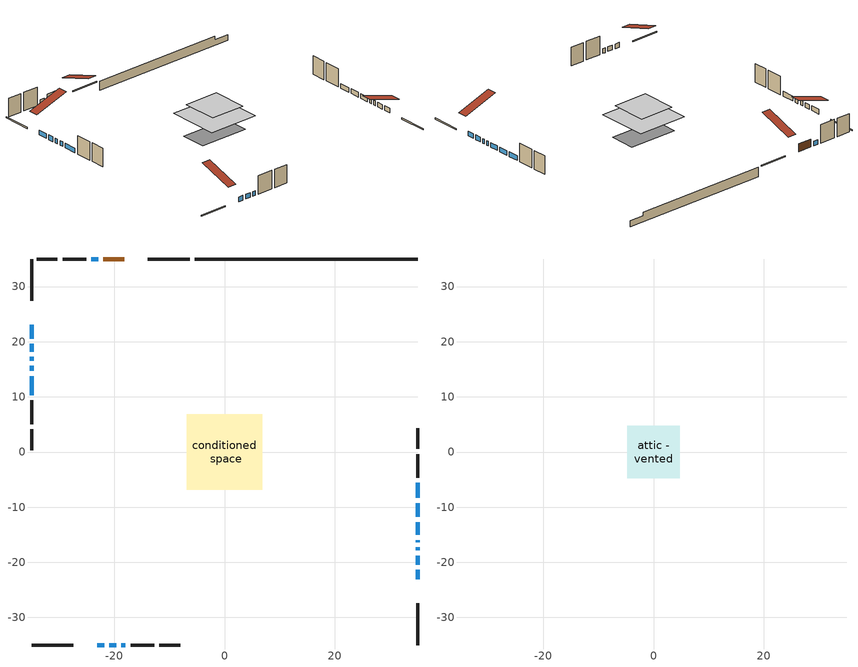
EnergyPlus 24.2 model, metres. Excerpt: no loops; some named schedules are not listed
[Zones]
conditioned space
 floor adiabatic (AdiabaticFloorConstruction): -6.83,-6.83 -6.83,6.83 6.83,6.83 6.83,-6.83 z3.05
 floor foundation (Slab1 construction): -6.68,-3.42 -6.68,3.42 6.68,3.42 6.68,-3.42 z-1.78
 wall outside (RimJoist1 construction): -6.33,35 -13.91,35 / -35,-35 -27.43,-35 / -35,35 -35,27.43 / 35,-35 35,-27.43 z0.61:0.91
 wall outside (AdiabaticWallConstruction 1): -18.22,35 -21.95,35 z0.61:2.64
 wall outside (AdiabaticWallConstruction): 35,-23.11 35,-21.36 / 35,-20.43 35,-18.78 / -35,23.11 -35,20.52 / -35,19.59 -35,18.21 / -35,17.28 -35,16.55 / -23.11,-35 -21.85,-35 / -22.88,35 -24.15,35 / 35,-17.85 35,-17.31 / 35,-16.39 35,-15.97 / 35,-15.04 35,-12.7 / -20.92,-35 -19.61,-35 / -18.68,-35 -17.96,-35 / -35,15.63 -35,14.7 / -35,13.77 -35,10.27 / 35,-11.78 35,-9.25 / 35,-8.32 35,-5.58 z0.61:1.83
 wall outside (Wall1 construction): -25.07,35 -29.36,35 / -17.03,-35 -12.74,-35 / -35,9.34 -35,5.05 / 35,-4.65 35,-0.37 z0.61:5.49
 wall outside (Wall2 construction): -30.29,35 -34.07,35 / -11.82,-35 -8.03,-35 / -35,4.12 -35,0.34 / 35,0.56 35,4.34 z0.61:5.49
 wall foundation (FoundationWall1 construction): -5.4,35,-1.78 -5.4,35,0.61 30.96,35,0.61 30.96,35,-0.29 35,35,-0.29 35,35,-1.78
 window (WindowConstruction): 35,-23.11 35,-21.36 z0.61:1.83
 window (WindowConstruction 6): 35,-20.43 35,-18.78 z0.61:1.83
 window (WindowConstruction 7): -35,23.11 -35,20.52 z0.61:1.83
 window (WindowConstruction 8): -35,19.59 -35,18.21 z0.61:1.83
 window (WindowConstruction 9): -35,17.28 -35,16.55 z0.61:1.83
 window (WindowConstruction 10): -23.11,-35 -21.85,-35 z0.61:1.83
 window (WindowConstruction 11): -22.88,35 -24.14,35 z0.61:1.83
 window (WindowConstruction 12): 35,-17.85 35,-17.31 z0.61:1.83
 window (WindowConstruction 13): 35,-16.39 35,-15.97 z0.61:1.83
 window (WindowConstruction 1): 35,-15.04 35,-12.7 z0.61:1.83
 window (WindowConstruction 14): -20.92,-35 -19.61,-35 z0.61:1.83
 window (WindowConstruction 15): -18.68,-35 -17.96,-35 z0.61:1.83
 window (WindowConstruction 2): -35,15.63 -35,14.7 z0.61:1.83
 window (WindowConstruction 3): -35,13.77 -35,10.27 z0.61:1.83
 window (WindowConstruction 4): 35,-11.77 35,-9.25 z0.61:1.83
 window (WindowConstruction 5): 35,-8.32 35,-5.58 z0.61:1.83
 door (Door): -18.22,35 -21.95,35 z0.61:2.64
 ceiling adiabatic (AdiabaticFloorConstruction): 6.83,-6.83 6.83,6.83 -6.83,6.83 -6.83,-6.83 z3.05
attic - vented
 floor to conditioned space (Floor1 construction Reversed): -4.78,-4.78 -4.78,4.78 4.78,4.78 4.78,-4.78 z5.49
 roof outside (Roof1 construction): -17.29,35,5.49 -17.29,25.69,8.59 -14.84,25.69,8.59 -14.84,35,5.49; -24.04,-35,5.49 -24.04,-25.69,8.59 -26.5,-25.69,8.59 -26.5,-35,5.49; -35,24.04,5.49 -25.69,24.04,8.59 -25.69,26.5,8.59 -35,26.5,5.49; 35,-24.04,5.49 25.69,-24.04,8.59 25.69,-26.5,8.59 35,-26.5,5.49
[Building]
Building 1: Terrain=Suburbs
[Site:Location]
Quebec Intl AP_QC: Latitude {deg}=46.8; Longitude {deg}=-71.38; Time Zone {hr}=-5; Elevation {m}=74; Keep Site Location Information=Yes
[Site:GroundTemperature:Shallow]
0.0108218, -2.24938, -2.43038, -1.3578, 2.94801, 7.23376, 10.9493, 13.303, 13.5029, 11.5886, 7.96783, 3.81355
[Site:WaterMainsTemperature]
Calculation Method=Schedule; Temperature Schedule=mains temperature schedule
[Material] Roughness=Rough; Thermal Absorptance=0.9
Name | Thickness {m} | Conductivity {W/m-K} | Density {kg/m3} | Specific Heat {J/kg-K} | Solar Absorptance | Visible Absorptance
asphalt or fiberglass shingles | 0.00635 | 0.162714 | 1121.4 | 1465.45 | 0.84 | 0.84
ceiling loosefill ins | 0.169333 | 0.0480833 | 16.02 | 1046.75 | 0.7 | 0.7
ceiling stud and cavity | 0.1397 | 0.118414 | 65.682 | 1177.47 | 0.7 | 0.7
concrete 4.0 in. | 0.1016 | 1.803125 | 2242.8 | 837.4 | 0.7 | 0.7
concrete 8.0 in. | 0.2032 | 1.803125 | 2242.8 | 837.4 | 0.7 | 0.7
door material | 0.04445 | 0.0451087 | 512.64 | 1214.23 | 0.7 | 0.7
exterior vertical ins | 0.0536725 | 0.029427 | 32.04 | 1214.23 | 0.7 | 0.7
floor covering | 0.0127 | 0.0433444 | 54.468 | 1339.84 | 0.6 | 0.6
floor rigid ins; wall rigid ins 1 | 0.512978 | 0.029427 | 32.04 | 1214.23 | 0.7 | 0.7
floor stud and cavity | 0.1397 | 1.75129 | 37.0049 | 1207.88 | 0.7 | 0.7
furniture material conditioned space 1 | 0.1524 | 0.115458 | 640.8 | 1214.23 | 0.6 | 0.6
gypsum board | 0.0127 | 0.160291 | 801 | 837.4 | 0.6 | 0.6
gypsum board 1 | 0.0127 | 0.160291 | 801 | 837.4 | 0.7 | 0.7
osb sheathing 0.5 in. | 0.0127 | 0.115458 | 512.64 | 1214.23 | 0.7 | 0.7
osb sheathing 0.75 in. | 0.01905 | 0.115458 | 512.64 | 1214.23 | 0.7 | 0.7
osb sheathing 2.0 in. | 0.0508 | 0.115458 | 512.64 | 1214.23 | 0.7 | 0.7
rim joist rigid ins; wall rigid ins | 0.051816 | 0.029427 | 32.04 | 1214.23 | 0.7 | 0.7
rim joist stud and cavity | 0.0508 | 0.0327253 | 125.044 | 1163.47 | 0.6 | 0.6
wall stud and cavity | 0.1397 | 0.124747 | 139.0536 | 1170.24 | 0.7 | 0.7
wall stud and cavity 1 | 0.1397 | 0.128588 | 139.0536 | 1170.24 | 0.7 | 0.7
wall stud and cavity 2 | 0.0889 | 0.380278 | 52.3479 | 1209.89 | 0.7 | 0.7
wall stud and cavity 3 | 0.0889 | 0.391764 | 83.0341 | 1211.67 | 0.7 | 0.7
wood siding | 0.0254 | 0.102417 | 544.68 | 1172.36 | 0 | 0
wood siding 1; wood siding 2; wood siding 3 | 0.0254 | 0.102417 | 544.68 | 1172.36 | 0.7 | 0.7
[WindowMaterial:SimpleGlazingSystem]
Name | U-Factor {W/m2-K} | Solar Heat Gain Coefficient
WindowMaterial | 2.907136 | 0.68
WindowMaterial 1 | 2.9219 | 0.66
WindowMaterial 10 | 2.986628 | 0.6
WindowMaterial 11 | 2.969594 | 0.62
WindowMaterial 2 | 2.93496 | 0.65
WindowMaterial 3 | 2.92587 | 0.66
WindowMaterial 4 | 2.91963 | 0.67
WindowMaterial 5 | 2.90827 | 0.68
WindowMaterial 6 | 2.88953 | 0.69
WindowMaterial 7 | 4.35105 | 0.65
WindowMaterial 8 | 2.946882 | 0.64
WindowMaterial 9 | 2.97754 | 0.61
[Construction]
AdiabaticFloorConstruction: floor stud and cavity, floor rigid ins, osb sheathing 0.75 in., floor covering
AdiabaticWallConstruction: wood siding 2, wall rigid ins 1, wall stud and cavity 2, gypsum board
AdiabaticWallConstruction 1: wood siding 3, wall rigid ins 1, wall stud and cavity 2, gypsum board
Door: door material
Floor1 construction Reversed: gypsum board, ceiling stud and cavity, ceiling loosefill ins
FoundationWall1 construction: concrete 8.0 in., gypsum board 1
furniture construction conditioned space 1: furniture material conditioned space 1
PartitionWallConstruction: gypsum board, wall stud and cavity 3, gypsum board
RimJoist1 construction: wood siding 1, rim joist rigid ins, osb sheathing 2.0 in., rim joist stud and cavity
Roof1 construction: asphalt or fiberglass shingles
Slab1 construction: concrete 4.0 in.
Wall1 construction: wood siding, wall rigid ins, osb sheathing 0.5 in., wall stud and cavity, gypsum board
Wall2 construction: wood siding, wall rigid ins, osb sheathing 0.5 in., wall stud and cavity 1, gypsum board
WindowConstruction; WindowConstruction 3: WindowMaterial
WindowConstruction 1: WindowMaterial 1
WindowConstruction 10; WindowConstruction 11; WindowConstruction 4: WindowMaterial 3
WindowConstruction 12: WindowMaterial 9
WindowConstruction 13: WindowMaterial 10
WindowConstruction 14; WindowConstruction 5: WindowMaterial 4
WindowConstruction 15: WindowMaterial 11
WindowConstruction 2: WindowMaterial 2
WindowConstruction 6: WindowMaterial 5
WindowConstruction 7: WindowMaterial 6
WindowConstruction 8: WindowMaterial 7
WindowConstruction 9: WindowMaterial 8
[Zone] Multiplier=1; Part of Total Floor Area=Yes
Name | Volume {m3}
attic - vented | 46.0994
conditioned space | 694.7
[Space]
Name | Zone | Volume {m3}
attic - vented 1 | attic - vented | 46.0994
conditioned space 1 | conditioned space | 694.7
[ZoneInfiltration:EffectiveLeakageArea]
infil attic - vented 1: Zone or Space=attic - vented 1; Schedule=Always On Discrete; Effective Air Leakage Area {cm2}=3376.98; Stack Coefficient=0.000215913; Wind Coefficient=9.92794e-06
[ZoneMixing]
whole house fan mix: Zone or Space=attic - vented; Schedule=Always On Continuous; Design Flow Rate Calculation Method=Flow/Zone; Design Flow Rate {m3/s}=0; Source Zone or Space=conditioned space
[SurfaceProperty:ExposedFoundationPerimeter]
Slab1: Exposed Perimeter Calculation Method=TotalExposedPerimeter; Total Exposed Perimeter {m}=40.404
[InternalMass] Zone or ZoneList=conditioned space; Space or SpaceList=conditioned space 1
Name | Construction | Surface Area {m2}
furniture mass conditioned space 1 | furniture construction conditioned space 1 | 111.16
partition wall mass | PartitionWallConstruction | 277.9
[Lights]
interior lighting: Zone or ZoneList or Space or SpaceList=conditioned space 1; Schedule=interior lighting schedule; Design Level Calculation Method=LightingLevel; Lighting Level {W}=343.2; Return Air Fraction=0; Fraction Radiant=0.6; Fraction Visible=0.2; Fraction Replaceable=1
[People]
occupants: Zone or ZoneList or Space or SpaceList=conditioned space 1; Number of People Schedule=occupants schedule; Number of People Calculation Method=People; Number of People=3; Fraction Radiant=0.314171; Sensible Heat Fraction=0.56303; Activity Level Schedule=occupants activity schedule; Carbon Dioxide Generation Rate {m3/s-W}=0; Enable ASHRAE 55 Comfort Warnings=No; Mean Radiant Temperature Calculation Type=EnclosureAveraged
[ElectricEquipment] Zone or ZoneList or Space or SpaceList=conditioned space 1; Design Level Calculation Method=EquipmentLevel
Name | Schedule | Design Level {W} | Fraction Latent | Fraction Radiant | Fraction Lost
clothes dryer | clothes dryer schedule | 140.772 | 0.015 | 0.081 | 0.85
clothes washer | clothes washer schedule | 32.1985 | 0.03 | 0.162 | 0.7
cooking range | cooking range schedule | 215.147 | 0.08 | 0.432 | 0.2
dishwasher | dishwasher schedule | 66.8632 | 0.3 | 0.18 | 0.4
fridge | fridge schedule | 72.9452 | 0 | 0.6 | 0
mech vent house fan | mech vent house fan schedule | 250 | 0 | 0 | 1
mech vent house fan cfis | mech vent house fan cfis schedule | 0 | 0 | 0 | 0
misc plug loads | misc plug loads schedule | 494.7 | 0.045 | 0.513 | 0.1
whole house fan | Always On Discrete | 0 | 0 | 0 | 1
[OtherEquipment] Zone or ZoneList or Space or SpaceList=conditioned space 1; Design Level Calculation Method=EquipmentLevel
Name | Fuel Type | Schedule | Design Level {W} | Fraction Latent | Fraction Radiant | Fraction Lost
clothes dryer 1 | Electricity | clothes dryer schedule | 0 | 0.015 | 0.081 | 0.85
cooking range 1 | Electricity | cooking range schedule | 0 | 0.08 | 0.432 | 0.2
general water use latent | None | general water use schedule | 62.594 | 1 | 0 | 0
general water use sensible | None | general water use schedule | -61.6891 | 0 | 0.6 | 0
mech vent house fan latent load | None | Always On Discrete | 0 | 1 | 0 | 0
mech vent house fan sensible load | None | Always On Discrete | 0 | 0 | 0 | 0
water heater energy adjustment1 | Electricity | Always On Discrete | 0.01 | 0 | 0 | 1
[ZoneInfiltration:DesignFlowRate] Zone or ZoneList or Space or SpaceList=conditioned space 1; Schedule=Always On Discrete; Design Flow Rate Calculation Method=Flow/Zone; Design Flow Rate {m3/s}=0
infil flow; natural vent flow; whole house fan flow
[ZoneControl:Thermostat]
conditioned space Thermostat: Zone or ZoneList=conditioned space; Control Type Schedule=conditioned space Thermostat Schedule; Control 1=conditioned space temperature setpoint; Temperature Difference Between Cutout And Setpoint {deltaC}=0
[ZoneHVAC:Baseboard:Convective:Electric]
electric baseboard: Availability Schedule=Always On Discrete; Heating Design Capacity {W}=12008.3; Efficiency=1
[AirLoopHVAC:UnitarySystem]
unit heater unitary system: Control Type=Load; Controlling Zone or Thermostat Location=conditioned space; Dehumidification Control Type=None; Availability Schedule=Always On Discrete; Supply Fan=unit heater supply fan; Fan Placement=BlowThrough; Supply Air Fan Operating Mode Schedule=unit heater auto fan schedule; Heating Coil=unit heater htg coil; DX Heating Coil Sizing Ratio=1; Use DOAS DX Cooling Coil=No; Minimum Supply Air Temperature {C}=2; Latent Load Control=SensibleOnlyLoadControl; Cooling Supply Air Flow Rate Method=None; Heating Supply Air Flow Rate Method=SupplyAirFlowRate; Heating Supply Air Flow Rate {m3/s}=0.00141584; No Load Supply Air Flow Rate Method=SupplyAirFlowRate; No Load Supply Air Flow Rate {m3/s}=0; No Load Supply Air Flow Rate Control Set To Low Speed=Yes; Maximum Supply Air Temperature {C}=48.8889; Maximum Outdoor Dry-Bulb Temperature for Supplemental Heater Operation {C}=21; Ancillary On-Cycle Electric Power {W}=0; Ancillary Off-Cycle Electric Power {W}=0
[Fan:SystemModel]
unit heater supply fan: Availability Schedule=Always On Discrete; Design Maximum Air Flow Rate {m3/s}=0.00141584; Speed Control Method=Discrete; Electric Power Minimum Flow Rate Fraction=0.2; Design Pressure Rise {Pa}=500; Motor Efficiency=1; Motor In Air Stream Fraction=1; Design Electric Power Consumption {W}=Autosize; Design Power Sizing Method=PowerPerFlow; Electric Power Per Unit Flow Rate {W/(m3/s)}=1e-06; Electric Power Per Unit Flow Rate Per Unit Pressure {W/((m3/s)-Pa)}=1.66667; Fan Total Efficiency=0.7; Motor Loss Radiative Fraction=0; Number of Speeds=1; Speed Flow Fraction 1=1; Speed Electric Power Fraction 1=1
[Coil:Heating:Fuel]
unit heater htg coil: Availability Schedule=Always On Discrete; Fuel Type=OtherFuel1; Burner Efficiency=0.3; Nominal Capacity {W}=0.293071; On Cycle Parasitic Electric Load {W}=0; Off Cycle Parasitic Fuel Load {W}=0
[Zone equipment]
conditioned space: electric baseboard, unit heater unitary system
[Foundation:Kiva]
Foundation Kiva 1: Initial Indoor Air Temperature {C}=21; Wall Height Above Grade {m}=0.609996; Wall Depth Below Slab {m}=0.2032; Custom Block Material Name 1=exterior vertical ins; Custom Block Depth 1 {m}=2.39; Custom Block X Position 1 {m}=0.2159; Custom Block Z Position 1 {m}=0
[Foundation:Kiva:Settings]
Soil Conductivity {W/m-K}=0.849921; Soil Density {kg/m3}=1842.3; Soil Specific Heat {J/kg-K}=418.7; Ground Solar Absorptivity=0.9; Ground Thermal Absorptivity=0.9; Ground Surface Roughness {m}=0.03; Far-Field Width {m}=40; Deep-Ground Boundary Condition=ZeroFlux; Deep-Ground Depth {m}=40; Minimum Cell Dimension {m}=0.2; Maximum Cell Growth Coefficient=3; Simulation Timestep=Timestep
[Exterior:Lights]
exterior lighting: Schedule=exterior lighting schedule; Design Level {W}=75.6
[EnergyManagementSystem:GlobalVariable]
infil_program_Qfan
infil_program_Qinf
natural_vent_program_Qnv
natural_vent_program_Qwhf
[EnergyManagementSystem:Sensor]
Name | Output:Variable or Output:Meter Index Key | Output:Variable or Output:Meter
airflow_gain | infil flow | Infiltration Sensible Heat Gain Energy
airflow_gain_1 | natural vent flow | Infiltration Sensible Heat Gain Energy
airflow_gain_2 | whole house fan flow | Infiltration Sensible Heat Gain Energy
airflow_loss | infil flow | Infiltration Sensible Heat Loss Energy
airflow_loss_1 | natural vent flow | Infiltration Sensible Heat Loss Energy
airflow_loss_2 | whole house fan flow | Infiltration Sensible Heat Loss Energy
clg_load_cond |  | Cooling:EnergyTransfer:Zone:CONDITIONED SPACE
clg_sp_s; clg_sp_s_1 | cooling setpoint | Schedule Value
clothes_dryer_exhaust_0_sch_s | clothes dryer exhaust 0 schedule | Schedule Value
conditioned_space_clg_unmet_s | conditioned space | Zone Cooling Setpoint Not Met Time
conditioned_space_htg_unmet_s | conditioned space | Zone Heating Setpoint Not Met Time
cool_season | cooling season schedule | Schedule Value
fridge_tin_s | conditioned space | Zone Mean Air Temperature
htg_load_cond |  | Heating:EnergyTransfer:Zone:CONDITIONED SPACE
htg_sp_s; htg_sp_s_1 | heating setpoint | Schedule Value
ig_ee_conv | clothes dryer | Electric Equipment Convective Heating Energy
ig_ee_conv_2 | cooking range | Electric Equipment Convective Heating Energy
ig_ee_conv_4 | fridge | Electric Equipment Convective Heating Energy
ig_ee_conv_5 | misc plug loads | Electric Equipment Convective Heating Energy
ig_ee_conv_6 | whole house fan | Electric Equipment Convective Heating Energy
ig_ee_rad | clothes dryer | Electric Equipment Radiant Heating Energy
ig_ee_rad_2 | cooking range | Electric Equipment Radiant Heating Energy
ig_ee_rad_4 | fridge | Electric Equipment Radiant Heating Energy
ig_ee_rad_5 | misc plug loads | Electric Equipment Radiant Heating Energy
ig_ee_rad_6 | whole house fan | Electric Equipment Radiant Heating Energy
ig_lgt_conv | interior lighting | Lights Convective Heating Energy
ig_lgt_rad | interior lighting | Lights Radiant Heating Energy
ig_lgt_vis | interior lighting | Lights Visible Radiation Heating Energy
ig_oe_conv | clothes dryer 1 | Other Equipment Convective Heating Energy
ig_oe_conv_1 | cooking range 1 | Other Equipment Convective Heating Energy
ig_oe_conv_2 | general water use latent | Other Equipment Convective Heating Energy
ig_oe_conv_3 | general water use sensible | Other Equipment Convective Heating Energy
ig_oe_conv_4 | water heater energy adjustment1 | Other Equipment Convective Heating Energy
ig_oe_rad | clothes dryer 1 | Other Equipment Radiant Heating Energy
ig_oe_rad_1 | cooking range 1 | Other Equipment Radiant Heating Energy
ig_oe_rad_2 | general water use latent | Other Equipment Radiant Heating Energy
ig_oe_rad_3 | general water use sensible | Other Equipment Radiant Heating Energy
ig_oe_rad_4 | water heater energy adjustment1 | Other Equipment Radiant Heating Energy
ig_ppl_conv | occupants | People Convective Heating Energy
ig_ppl_rad | occupants | People Radiant Heating Energy
im_conv | furniture mass conditioned space 1 | Surface Inside Face Convection Heat Gain Energy
im_conv_1 | partition wall mass | Surface Inside Face Convection Heat Gain Energy
im_ig | furniture mass conditioned space 1 | Surface Inside Face Internal Gains Radiation Heat Gain Energy
im_ig_1 | partition wall mass | Surface Inside Face Internal Gains Radiation Heat Gain Energy
im_lgt | furniture mass conditioned space 1 | Surface Inside Face Lights Radiation Heat Gain Energy
im_lgt_1 | partition wall mass | Surface Inside Face Lights Radiation Heat Gain Energy
im_sol | furniture mass conditioned space 1 | Surface Inside Face Solar Radiation Heat Gain Energy
im_sol_1 | partition wall mass | Surface Inside Face Solar Radiation Heat Gain Energy
im_surf | furniture mass conditioned space 1 | Surface Inside Face Net Surface Thermal Radiation Heat Gain Energy
im_surf_1 | partition wall mass | Surface Inside Face Net Surface Thermal Radiation Heat Gain Energy
mv_conv | mech vent house fan | Electric Equipment Convective Heating Energy
mv_conv_1 | mech vent house fan cfis | Electric Equipment Convective Heating Energy
mv_conv_2 | mech vent house fan latent load | Other Equipment Convective Heating Energy
mv_conv_3 | mech vent house fan sensible load | Other Equipment Convective Heating Energy
mv_rad | mech vent house fan | Electric Equipment Radiant Heating Energy
mv_rad_1 | mech vent house fan cfis | Electric Equipment Radiant Heating Energy
mv_rad_2 | mech vent house fan latent load | Other Equipment Radiant Heating Energy
mv_rad_3 | mech vent house fan sensible load | Other Equipment Radiant Heating Energy
natural_vent_s | natural vent schedule | Schedule Value
out_pb_s |  | Site Outdoor Air Barometric Pressure
out_wt_s |  | Site Outdoor Air Humidity Ratio
site_vw_s |  | Site Wind Speed
ss_back_out | Window1 | Surface Window Shortwave from Zone Back Out Window Heat Transfer Rate
ss_back_out_1 | Window11 | Surface Window Shortwave from Zone Back Out Window Heat Transfer Rate
ss_back_out_10 | Window20 | Surface Window Shortwave from Zone Back Out Window Heat Transfer Rate
ss_back_out_11 | Window21 | Surface Window Shortwave from Zone Back Out Window Heat Transfer Rate
ss_back_out_12 | Window4 | Surface Window Shortwave from Zone Back Out Window Heat Transfer Rate
ss_back_out_13 | Window5 | Surface Window Shortwave from Zone Back Out Window Heat Transfer Rate
ss_back_out_14 | Window7 | Surface Window Shortwave from Zone Back Out Window Heat Transfer Rate
ss_back_out_15 | Window9 | Surface Window Shortwave from Zone Back Out Window Heat Transfer Rate
ss_back_out_2 | Window12 | Surface Window Shortwave from Zone Back Out Window Heat Transfer Rate
ss_back_out_3 | Window13 | Surface Window Shortwave from Zone Back Out Window Heat Transfer Rate
ss_back_out_4 | Window15 | Surface Window Shortwave from Zone Back Out Window Heat Transfer Rate
ss_back_out_5 | Window16 | Surface Window Shortwave from Zone Back Out Window Heat Transfer Rate
ss_back_out_6 | Window17 | Surface Window Shortwave from Zone Back Out Window Heat Transfer Rate
ss_back_out_7 | Window18 | Surface Window Shortwave from Zone Back Out Window Heat Transfer Rate
ss_back_out_8 | Window19 | Surface Window Shortwave from Zone Back Out Window Heat Transfer Rate
ss_back_out_9 | Window2 | Surface Window Shortwave from Zone Back Out Window Heat Transfer Rate
ss_conv | Door1 | Surface Inside Face Convection Heat Gain Energy
ss_conv_1 | Window1 | Surface Inside Face Convection Heat Gain Energy
ss_conv_10 | Window2 | Surface Inside Face Convection Heat Gain Energy
ss_conv_11 | Window20 | Surface Inside Face Convection Heat Gain Energy
ss_conv_12 | Window21 | Surface Inside Face Convection Heat Gain Energy
ss_conv_13 | Window4 | Surface Inside Face Convection Heat Gain Energy
ss_conv_14 | Window5 | Surface Inside Face Convection Heat Gain Energy
ss_conv_15 | Window7 | Surface Inside Face Convection Heat Gain Energy
ss_conv_16 | Window9 | Surface Inside Face Convection Heat Gain Energy
ss_conv_2 | Window11 | Surface Inside Face Convection Heat Gain Energy
ss_conv_3 | Window12 | Surface Inside Face Convection Heat Gain Energy
ss_conv_4 | Window13 | Surface Inside Face Convection Heat Gain Energy
ss_conv_5 | Window15 | Surface Inside Face Convection Heat Gain Energy
ss_conv_6 | Window16 | Surface Inside Face Convection Heat Gain Energy
ss_conv_7 | Window17 | Surface Inside Face Convection Heat Gain Energy
ss_conv_8 | Window18 | Surface Inside Face Convection Heat Gain Energy
ss_conv_9 | Window19 | Surface Inside Face Convection Heat Gain Energy
ss_ig | Door1 | Surface Inside Face Internal Gains Radiation Heat Gain Energy
ss_ig_1 | Window1 | Surface Inside Face Internal Gains Radiation Heat Gain Energy
ss_ig_10 | Window2 | Surface Inside Face Internal Gains Radiation Heat Gain Energy
ss_ig_11 | Window20 | Surface Inside Face Internal Gains Radiation Heat Gain Energy
ss_ig_12 | Window21 | Surface Inside Face Internal Gains Radiation Heat Gain Energy
ss_ig_13 | Window4 | Surface Inside Face Internal Gains Radiation Heat Gain Energy
ss_ig_14 | Window5 | Surface Inside Face Internal Gains Radiation Heat Gain Energy
ss_ig_15 | Window7 | Surface Inside Face Internal Gains Radiation Heat Gain Energy
ss_ig_16 | Window9 | Surface Inside Face Internal Gains Radiation Heat Gain Energy
ss_ig_2 | Window11 | Surface Inside Face Internal Gains Radiation Heat Gain Energy
ss_ig_3 | Window12 | Surface Inside Face Internal Gains Radiation Heat Gain Energy
ss_ig_4 | Window13 | Surface Inside Face Internal Gains Radiation Heat Gain Energy
ss_ig_5 | Window15 | Surface Inside Face Internal Gains Radiation Heat Gain Energy
ss_ig_6 | Window16 | Surface Inside Face Internal Gains Radiation Heat Gain Energy
ss_ig_7 | Window17 | Surface Inside Face Internal Gains Radiation Heat Gain Energy
ss_ig_8 | Window18 | Surface Inside Face Internal Gains Radiation Heat Gain Energy
ss_ig_9 | Window19 | Surface Inside Face Internal Gains Radiation Heat Gain Energy
ss_lgt | Door1 | Surface Inside Face Lights Radiation Heat Gain Energy
ss_sol | Door1 | Surface Inside Face Solar Radiation Heat Gain Energy
ss_surf | Door1 | Surface Inside Face Net Surface Thermal Radiation Heat Gain Energy
ss_surf_1 | Window1 | Surface Inside Face Net Surface Thermal Radiation Heat Gain Energy
ss_surf_10 | Window2 | Surface Inside Face Net Surface Thermal Radiation Heat Gain Energy
ss_surf_11 | Window20 | Surface Inside Face Net Surface Thermal Radiation Heat Gain Energy
ss_surf_12 | Window21 | Surface Inside Face Net Surface Thermal Radiation Heat Gain Energy
ss_surf_13 | Window4 | Surface Inside Face Net Surface Thermal Radiation Heat Gain Energy
ss_surf_14 | Window5 | Surface Inside Face Net Surface Thermal Radiation Heat Gain Energy
ss_surf_15 | Window7 | Surface Inside Face Net Surface Thermal Radiation Heat Gain Energy
ss_surf_16 | Window9 | Surface Inside Face Net Surface Thermal Radiation Heat Gain Energy
ss_surf_2 | Window11 | Surface Inside Face Net Surface Thermal Radiation Heat Gain Energy
ss_surf_3 | Window12 | Surface Inside Face Net Surface Thermal Radiation Heat Gain Energy
ss_surf_4 | Window13 | Surface Inside Face Net Surface Thermal Radiation Heat Gain Energy
ss_surf_5 | Window15 | Surface Inside Face Net Surface Thermal Radiation Heat Gain Energy
ss_surf_6 | Window16 | Surface Inside Face Net Surface Thermal Radiation Heat Gain Energy
ss_surf_7 | Window17 | Surface Inside Face Net Surface Thermal Radiation Heat Gain Energy
ss_surf_8 | Window18 | Surface Inside Face Net Surface Thermal Radiation Heat Gain Energy
ss_surf_9 | Window19 | Surface Inside Face Net Surface Thermal Radiation Heat Gain Energy
ss_trans_in | Window1 | Surface Window Transmitted Solar Radiation Rate
ss_trans_in_1 | Window11 | Surface Window Transmitted Solar Radiation Rate
ss_trans_in_10 | Window20 | Surface Window Transmitted Solar Radiation Rate
ss_trans_in_11 | Window21 | Surface Window Transmitted Solar Radiation Rate
ss_trans_in_12 | Window4 | Surface Window Transmitted Solar Radiation Rate
ss_trans_in_13 | Window5 | Surface Window Transmitted Solar Radiation Rate
ss_trans_in_14 | Window7 | Surface Window Transmitted Solar Radiation Rate
